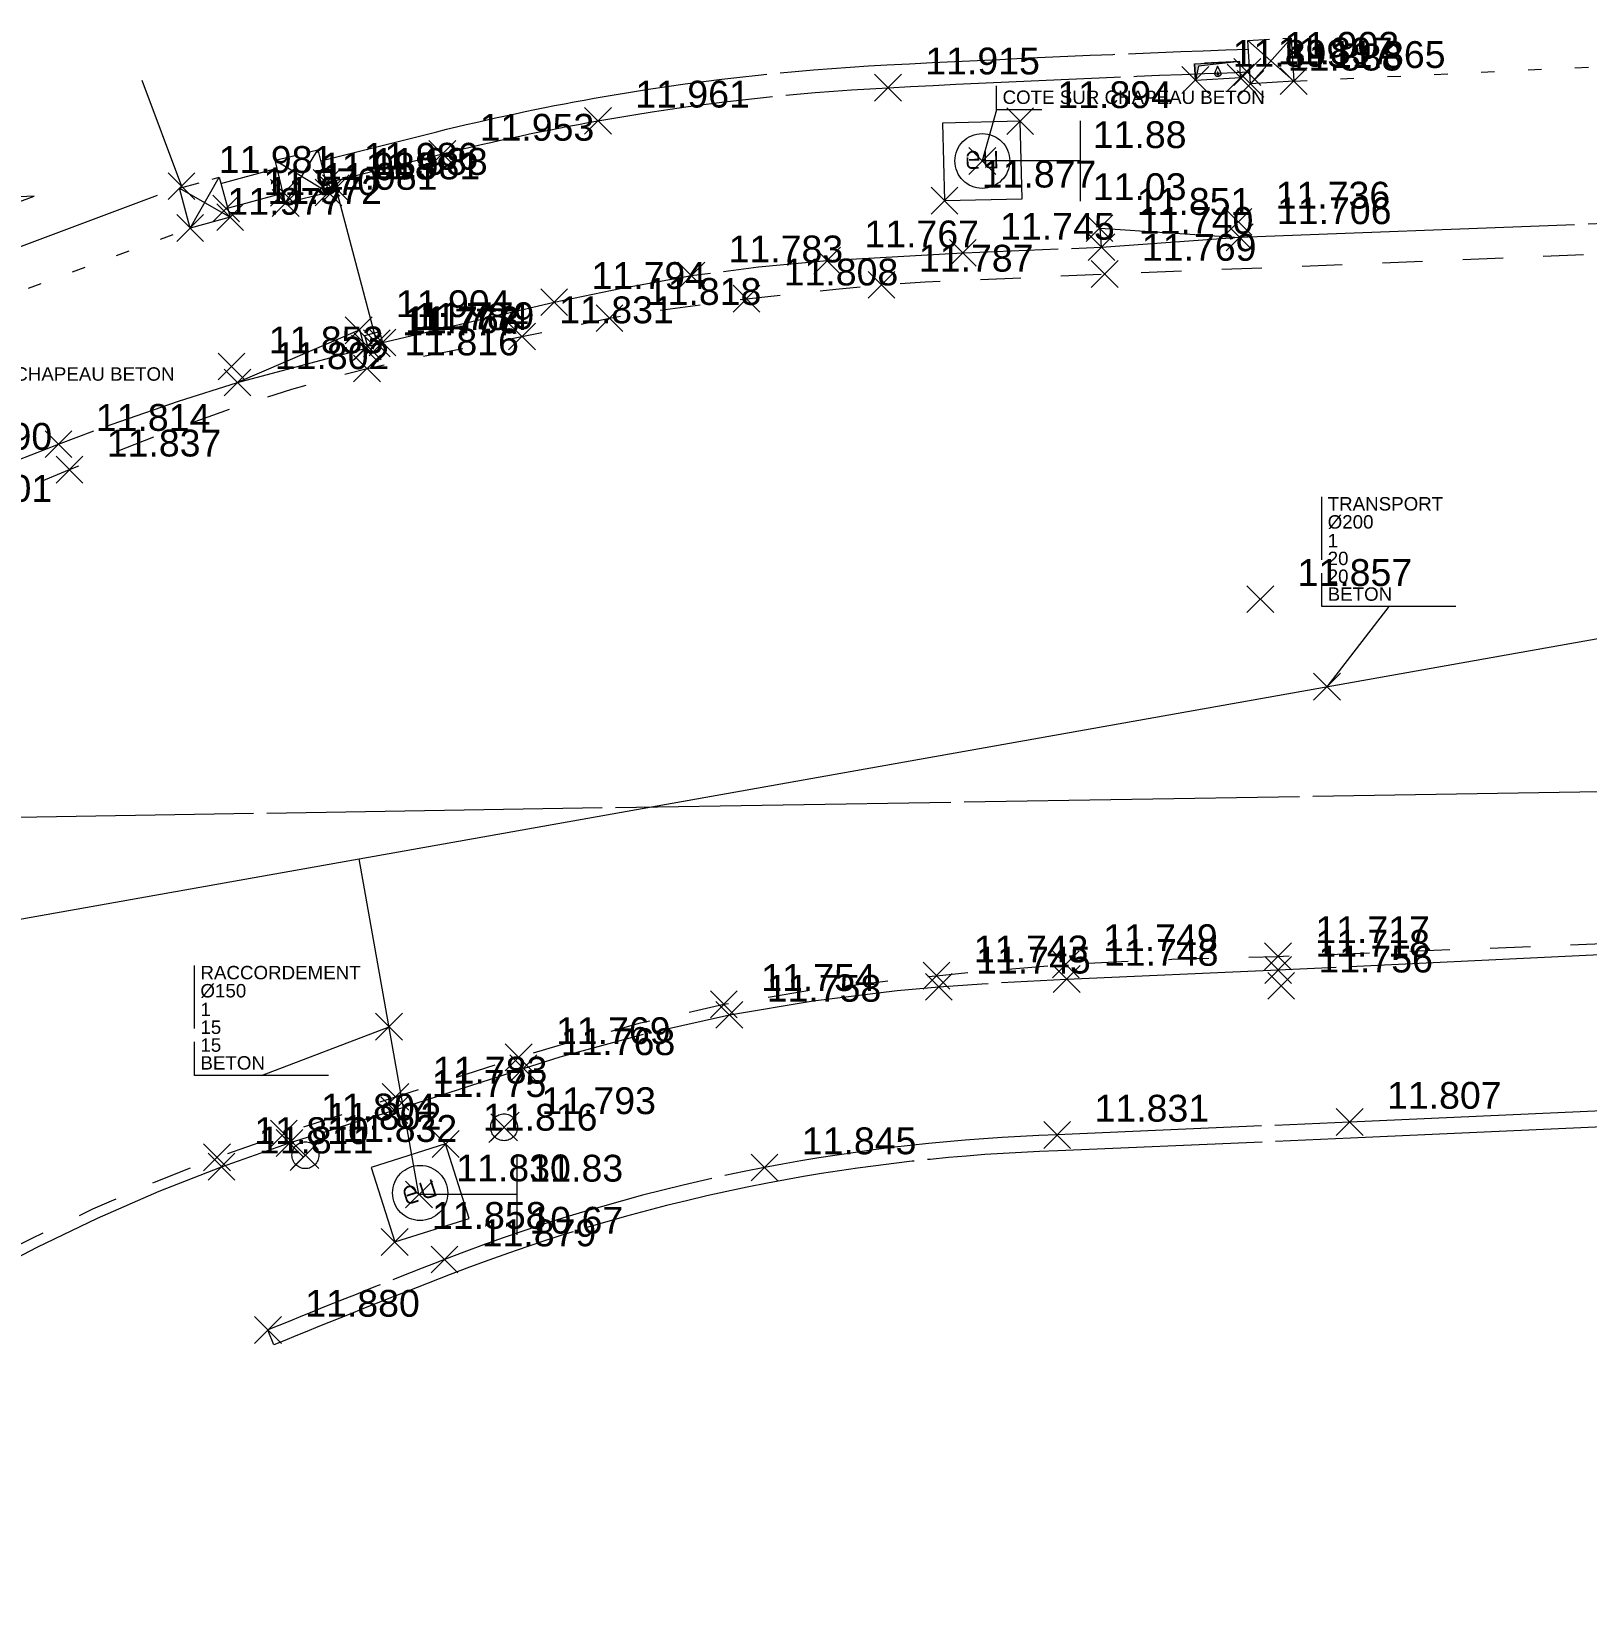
# Model space of a CAD drawing. Header units: metres. Extents: x 1224602 to 1224842, y 7187490 to 7187733.
# Drawn here: x 1224660.66 to 1224672.25, y 7187587.84 to 7187599.58 of the extents above; entities that cross this region are included whole.
import ezdxf
from ezdxf.enums import TextEntityAlignment as Align

# ---------------------------------------------------------------- set-up
doc = ezdxf.new("R2010")
doc.units = ezdxf.units.M
doc.header["$PDMODE"] = 3
doc.header["$PDSIZE"] = 0.1
for name, pattern in [('LL_0822', [2.5, 2.5, 0]), ('LL_0824', [0.35, 0.1, -0.25]), ('LL_0829', [0.6, 0.3, -0.3]), ('SL_1146', [2.5, 2.5, 0]), ('Socle_Continu', [2.5, 2.5, 0]), ('YL_2901', [2.5, 2.5, 0])]:
    doc.linetypes.add(name, pattern=pattern)
for name, color, linetype, lineweight in [('CLOTU_SCS', 212, 'Socle_Continu', 13), ('EAUPO_SCS', 140, 'Socle_Continu', 13), ('GAZFL_SCS', 40, 'Socle_Continu', 13), ('SIGTA_SCI', 7, 'Socle_Continu', 13), ('SIGTO_SCI', 255, 'Socle_Continu', 13), ('VOIRI_SCS', 7, 'Socle_Continu', 13)]:
    doc.layers.add(name, color=color, linetype=linetype, lineweight=lineweight)
for name, color, linetype, lineweight, true_color in [('EAUPL_SCS', 5, 'Socle_Continu', 13, 0x0000ff), ('EAUUS_PSI', 7, 'Socle_Continu', 13, 0x7f3f00), ('EAUUS_SCI', 7, 'Socle_Continu', 13, 0x7f3f00), ('EAUUS_SCS', 7, 'Socle_Continu', 13, 0x7f3f00), ('EAUUS_SCT', 7, 'Socle_Continu', 13, 0x7f3f00), ('SIGTS_PSS', 7, 'Socle_Continu', 13, 0x9966cc)]:
    doc.layers.add(name, color=color, linetype=linetype, lineweight=lineweight, true_color=true_color)
doc.styles.add('Reseaux', font='arial.ttf')
doc.styles.get("Standard").update_dxf_attribs({"font": 'arial.ttf'})
doc.styles.add('Style_2', font='WINGDNG3.TTF')
doc.linetypes.add('BL_0068', pattern='A,0.508,-0.254,["}",Style_2,S=0.254,R=0,X=-0.2,Y=-0.12],0.254', length=1.016)
doc.linetypes.add('CL_0181', pattern='A,3,-0.15,0.4,-0.381,["eu",Standard,S=0.254,R=0,X=-0.2,Y=-0.1],-0.381,0.4,-0.15', length=4.862)

# ---------------------------------------------------------------- blocks, each defined once
blk = doc.blocks.new('YP_1521')
at = {"layer": 'SIGTO_SCI', "color": 7, "linetype": 'Socle_Continu'}
blk.add_point((0, 0), dxfattribs=at)
at = {"layer": 'SIGTA_SCI', "linetype": 'Socle_Continu'}
blk.add_attdef('ALT', (0.278, 0.099), '', height=0.2, dxfattribs=at)
at = {"layer": 'SIGTA_SCI', "linetype": 'Socle_Continu', "flags": 9}
blk.add_attdef('CALQUE_ALT', (1.69, -1.18), '', height=0.2, dxfattribs=at)
at = {"layer": 'SIGTO_SCI', "linetype": 'Socle_Continu', "flags": 9}
for tag, p in [('ID', (1.69, 0.105)), ('NATURE', (1.69, -0.216)), ('FAMILLE', (1.69, -0.538)), ('CALQUE', (1.69, -0.859)), ('PCRS', (1.69, -1.823))]:
    blk.add_attdef(tag, p, '', height=0.2, dxfattribs=at)
blk = doc.blocks.new('AP_0001')
at = {"layer": 'EAUPO_SCS', "linetype": 'Socle_Continu'}
blk.add_line((0.113, 0.113), (-0.113, -0.113), dxfattribs=at)
blk.add_circle((0, 0), 0.1, dxfattribs=at)
at = {"layer": 'EAUPO_SCS', "linetype": 'Socle_Continu', "flags": 9}
for tag, p in [('ID', (0.809, 0.507)), ('NATURE', (0.809, 0.186)), ('FAMILLE', (0.809, -0.135)), ('CALQUE', (0.809, -0.456)), ('PCRS', (0.809, -0.778))]:
    blk.add_attdef(tag, p, '', height=0.2, dxfattribs=at)
blk = doc.blocks.new('CP_0163')
at = {"layer": 'EAUUS_SCS', "linetype": 'Socle_Continu'}
blk.add_lwpolyline([(0, 0), (1, 0), (1, 1), (0, 1)], close=True, dxfattribs=at)
at = {"layer": 'EAUUS_SCS', "linetype": 'Socle_Continu', "const_width": 0.0235, "flags": 128}
for points in [[(0.45, 0.412), (0.362, 0.412, -0.405328), (0.31, 0.465), (0.31, 0.553, -0.999132), (0.45, 0.553), (0.45, 0.518), (0.327, 0.518)], [(0.538, 0.624), (0.538, 0.474, 0.410802), (0.6, 0.412), (0.679, 0.412), (0.679, 0.624)]]:
    blk.add_lwpolyline(points, format="xyb", dxfattribs=at)
at = {"layer": 'EAUUS_SCS', "linetype": 'Socle_Continu'}
blk.add_circle((0.5, 0.5), 0.353, dxfattribs=at)
at = {"layer": 'EAUUS_SCS', "linetype": 'Socle_Continu', "flags": 9}
for tag, p in [('ID', (1.381, 1.06)), ('NATURE', (1.381, 0.739)), ('FAMILLE', (1.381, 0.417)), ('CALQUE', (1.381, 0.096)), ('PCRS', (1.381, -0.225)), ('TYPE', (1.381, -0.546))]:
    blk.add_attdef(tag, p, '', height=0.2, dxfattribs=at)
blk = doc.blocks.new('LP_0842')
at = {"layer": 'VOIRI_SCS', "linetype": 'Socle_Continu', "flags": 128}
blk.add_lwpolyline([(1, 0), (1, 0.5), (0, 0)], dxfattribs=at)
at = {"layer": 'VOIRI_SCS', "linetype": 'Socle_Continu', "flags": 9}
for tag, p in [('ID', (1.488, 0.614)), ('NATURE', (1.488, 0.292)), ('FAMILLE', (1.488, -0.029)), ('CALQUE', (1.488, -0.35)), ('PCRS', (1.488, -0.672))]:
    blk.add_attdef(tag, p, '', height=0.2, dxfattribs=at)
blk = doc.blocks.new('BP_0091')
at = {"layer": 'EAUPL_SCS', "linetype": 'Socle_Continu'}
h = blk.add_hatch(color=256, dxfattribs=at)
h.dxf.hatch_style = 1
h.paths.add_polyline_path([(0.094, 0), (0.906, 0, 0.388383)])
blk.add_line((0.906, 0), (0.094, 0), dxfattribs=at)
at = {"layer": 'EAUPL_SCS', "linetype": 'Socle_Continu', "flags": 128}
blk.add_lwpolyline([(0, 0), (0, 0.505), (1, 0.505), (1, 0)], close=True, dxfattribs=at)
at = {"layer": 'EAUPL_SCS', "linetype": 'Socle_Continu'}
blk.add_arc((0.5, -0.444), 0.602, 47.54938, 132.45062, dxfattribs=at)
at = {"layer": 'EAUPL_SCS', "linetype": 'Socle_Continu', "flags": 9}
for tag, p in [('NATURE', (1.448, 0.587)), ('ID', (1.448, 0.909)), ('CALQUE', (1.448, -0.055)), ('FAMILLE', (1.448, 0.266)), ('PCRS', (1.448, -0.377))]:
    blk.add_attdef(tag, p, '', height=0.2, dxfattribs=at)
blk = doc.blocks.new('LP_0841')
at = {"layer": 'VOIRI_SCS', "linetype": 'Socle_Continu', "flags": 128}
blk.add_lwpolyline([(0, 0), (0, 0.5), (1, 0)], dxfattribs=at)
at = {"layer": 'VOIRI_SCS', "linetype": 'Socle_Continu', "flags": 9}
for tag, p in [('ID', (1.428, 0.548)), ('NATURE', (1.428, 0.227)), ('FAMILLE', (1.428, -0.095)), ('CALQUE', (1.428, -0.416)), ('PCRS', (1.428, -0.737))]:
    blk.add_attdef(tag, p, '', height=0.2, dxfattribs=at)
blk = doc.blocks.new('SP_1162')
at = {"layer": 'CLOTU_SCS', "linetype": 'Socle_Continu'}
for p, q in [((0, 0), (1, 1)), ((0, 1), (1, 0))]:
    blk.add_line(p, q, dxfattribs=at)
at = {"layer": 'CLOTU_SCS', "linetype": 'Socle_Continu', "flags": 128}
blk.add_lwpolyline([(1, 0), (0, 0), (0, 1), (1, 1)], close=True, dxfattribs=at)
at = {"layer": 'CLOTU_SCS', "linetype": 'Socle_Continu', "flags": 9}
for tag, p in [('ID', (1.089, 0.299)), ('NATURE', (1.089, -0.022)), ('FAMILLE', (1.089, -0.344)), ('CALQUE', (1.089, -0.665)), ('PCRS', (1.089, -0.986))]:
    blk.add_attdef(tag, p, '', height=0.2, dxfattribs=at)
blk = doc.blocks.new('SP_1161')
at = {"layer": 'CLOTU_SCS', "linetype": 'Socle_Continu'}
for p, q in [((0, 0), (0, 0.2745)), ((1, 0.2745), (1, 0)), ((0.5, 0.1545), (0.3438, 0.103)), ((0.6563, 0.103), (0.5, 0.1545)), ((0.3438, 0.103), (0.6563, 0.103)), ((0.0625, 0), (0.9375, 0))]:
    blk.add_line(p, q, dxfattribs=at)
at = {"layer": 'CLOTU_SCS', "linetype": 'Socle_Continu', "flags": 9}
for tag, p in [('ID', (1.3598, 0.3853)), ('NATURE', (1.3598, 0.0641)), ('FAMILLE', (1.3598, -0.2572)), ('CALQUE', (1.3598, -0.5785)), ('PCRS', (1.3598, -0.8998))]:
    blk.add_attdef(tag, p, '', height=0.2, dxfattribs=at)
blk = doc.blocks.new('JP_0703')
at = {"layer": 'GAZFL_SCS', "linetype": 'Socle_Continu'}
blk.add_hatch(color=256, dxfattribs=at).paths.add_polyline_path([(0, 0), (0, 0.359), (1, 0.359), (0.088, 0.3)])
h = blk.add_hatch(color=256, dxfattribs=at)
edge = h.paths.add_edge_path()
edge.add_line((0.505, 0.179), (0.471, 0.106))
edge.add_line((0.471, 0.106), (0.471, 0.096))
edge.add_ellipse((0.505, 0.099), major_axis=(-0.0336, 0), ratio=0.758629, start_angle=5.446, end_angle=174.554)
edge.add_line((0.538, 0.096), (0.538, 0.106))
edge.add_line((0.538, 0.106), (0.505, 0.179))
at = {"layer": 'GAZFL_SCS', "linetype": 'Socle_Continu', "flags": 128}
blk.add_lwpolyline([(0, 0.359), (0, 0), (1, 0), (1, 0.359)], close=True, dxfattribs=at)
at = {"layer": 'GAZFL_SCS', "linetype": 'Socle_Continu'}
blk.add_lwpolyline([(0, 0), (0, 0.359), (1, 0.359), (0.088, 0.3)], close=True, dxfattribs=at)
blk.add_lwpolyline([(0.578, 0.106), (0.578, 0.124), (0.505, 0.281), (0.432, 0.124), (0.432, 0.106, 0.066358), (0.436, 0.095, 0.1059), (0.452, 0.076, 0.086348), (0.476, 0.064, 0.076263), (0.505, 0.059, 0.076263), (0.534, 0.064, 0.086348), (0.557, 0.076, 0.1059), (0.574, 0.095, 0.066358)], format="xyb", close=True, dxfattribs=at)
at = {"layer": 'GAZFL_SCS', "linetype": 'Socle_Continu', "flags": 9}
for tag, p in [('ID', (1.013, 0.696)), ('NATURE', (1.013, 0.374)), ('FAMILLE', (1.013, 0.053)), ('CALQUE', (1.013, -0.268)), ('PCRS', (1.013, -0.589))]:
    blk.add_attdef(tag, p, '', height=0.2, dxfattribs=at)
blk = doc.blocks.new('*U80')
at = {"layer": 'EAUUS_SCI', "linetype": 'Socle_Continu'}
blk.add_line((0.922, 1.194), (0, 0), dxfattribs=at)
at = {"layer": 'EAUUS_SCI', "linetype": 'Socle_Continu', "flags": 128}
blk.add_lwpolyline([(1.922, 1.194), (-0.078, 1.194), (-0.078, 2.832)], dxfattribs=at)
at = {"layer": 'EAUUS_SCI', "linetype": 'Socle_Continu'}
blk.add_point((0, 0), dxfattribs=at)
for tag, p in [('TYPE', (0.011, 2.627)), ('DIAM', (0.011, 2.357)), ('NBR', (0.011, 2.078)), ('LARG', (0.011, 1.813)), ('HAUT', (0.011, 1.547)), ('MATER', (0.011, 1.281))]:
    blk.add_attdef(tag, p, '', height=0.2, dxfattribs=at)
at = {"layer": 'EAUUS_SCI', "linetype": 'Socle_Continu', "flags": 9}
for tag, p in [('ID', (2.47, 1.418)), ('NATURE', (2.47, 1.097)), ('FAMILLE', (2.47, 0.776)), ('CALQUE', (2.47, 0.454))]:
    blk.add_attdef(tag, p, '', height=0.2, dxfattribs=at)
blk = doc.blocks.new('*U69')
at = {"layer": 'EAUUS_SCI', "linetype": 'Socle_Continu'}
blk.add_line((0.872, 1.135), (0, 0), dxfattribs=at)
at = {"layer": 'EAUUS_SCI', "linetype": 'Socle_Continu', "flags": 128}
blk.add_lwpolyline([(1.545, 1.135), (0.872, 1.135), (0.872, 1.492)], dxfattribs=at)
at = {"layer": 'EAUUS_SCI', "linetype": 'Socle_Continu'}
blk.add_point((0, 0), dxfattribs=at)
blk.add_attdef('TXT', (0.96, 1.222), '', height=0.2, dxfattribs=at)
at = {"layer": 'EAUUS_SCI', "linetype": 'Socle_Continu', "flags": 9}
for tag, p in [('ID', (1.967, 0.144)), ('NATURE', (1.967, -0.177)), ('FAMILLE', (1.967, -0.499)), ('CALQUE', (1.967, -0.82)), ('PCRS', (1.967, -1.141))]:
    blk.add_attdef(tag, p, '', height=0.2, dxfattribs=at)
blk = doc.blocks.new('CP_2101')
at = {"layer": 'EAUUS_PSI', "linetype": 'Socle_Continu'}
blk.add_line((0.733, 0), (0, 0), dxfattribs=at)
at = {"layer": 'EAUUS_PSI', "linetype": 'Socle_Continu', "flags": 128}
blk.add_lwpolyline([(0.733, -0.3), (0.733, 0.3)], dxfattribs=at)
at = {"layer": 'EAUUS_PSI', "linetype": 'Socle_Continu'}
blk.add_point((0, 0), dxfattribs=at)
at = {"layer": 'EAUUS_PSI', "linetype": 'Socle_Continu', "style": 'Reseaux', "flags": 9}
for tag, p in [('ID', (2.525, 0.541)), ('NATURE', (2.525, 0.22))]:
    blk.add_attdef(tag, p, '', height=0.2, dxfattribs=at)
at = {"layer": 'EAUUS_PSI', "linetype": 'Socle_Continu'}
for tag, p in [('TAMPON', (0.824, 0.196)), ('RADIER', (0.824, -0.192))]:
    blk.add_attdef(tag, text='', height=0.2, dxfattribs=at).set_placement(p, align=Align.MIDDLE_LEFT)
at = {"layer": 'EAUUS_PSI', "linetype": 'Socle_Continu', "flags": 9}
for tag, p in [('FAMILLE', (2.525, -0.101)), ('CALQUE', (2.525, -0.423))]:
    blk.add_attdef(tag, p, '', height=0.2, dxfattribs=at)
blk = doc.blocks.new('*U70')
at = {"layer": 'EAUUS_SCI', "linetype": 'Socle_Continu'}
blk.add_line((0.214, 0.763), (0, 0), dxfattribs=at)
at = {"layer": 'EAUUS_SCI', "linetype": 'Socle_Continu', "flags": 128}
blk.add_lwpolyline([(0.887, 0.763), (0.214, 0.763), (0.214, 1.12)], dxfattribs=at)
at = {"layer": 'EAUUS_SCI', "linetype": 'Socle_Continu'}
blk.add_point((0, 0), dxfattribs=at)
blk.add_attdef('TXT', (0.302, 0.85), '', height=0.2, dxfattribs=at)
at = {"layer": 'EAUUS_SCI', "linetype": 'Socle_Continu', "flags": 9}
for tag, p in [('ID', (1.967, 0.144)), ('NATURE', (1.967, -0.177)), ('FAMILLE', (1.967, -0.499)), ('CALQUE', (1.967, -0.82)), ('PCRS', (1.967, -1.141))]:
    blk.add_attdef(tag, p, '', height=0.2, dxfattribs=at)
blk = doc.blocks.new('*U71')
at = {"layer": 'EAUUS_SCI', "linetype": 'Socle_Continu'}
blk.add_line((-1.902, -0.727), (0, 0), dxfattribs=at)
at = {"layer": 'EAUUS_SCI', "linetype": 'Socle_Continu', "flags": 128}
blk.add_lwpolyline([(-0.902, -0.727), (-2.902, -0.727), (-2.902, 0.911)], dxfattribs=at)
at = {"layer": 'EAUUS_SCI', "linetype": 'Socle_Continu'}
blk.add_point((0, 0), dxfattribs=at)
at = {"layer": 'EAUUS_SCI', "linetype": 'Socle_Continu', "flags": 9}
for tag, p in [('ID', (2.47, 1.418)), ('NATURE', (2.47, 1.097)), ('FAMILLE', (2.47, 0.776)), ('CALQUE', (2.47, 0.454))]:
    blk.add_attdef(tag, p, '', height=0.2, dxfattribs=at)
at = {"layer": 'EAUUS_SCI', "linetype": 'Socle_Continu'}
for tag, p in [('TYPE', (-2.813, 0.706)), ('DIAM', (-2.813, 0.436)), ('NBR', (-2.813, 0.157)), ('LARG', (-2.813, -0.108)), ('HAUT', (-2.813, -0.374)), ('MATER', (-2.813, -0.64))]:
    blk.add_attdef(tag, p, '', height=0.2, dxfattribs=at)
blk = doc.blocks.new('*U58')
at = {"layer": 'EAUUS_PSI', "linetype": 'Socle_Continu'}
blk.add_line((0.733, 0), (0, 0), dxfattribs=at)
at = {"layer": 'EAUUS_PSI', "linetype": 'Socle_Continu', "flags": 128}
blk.add_lwpolyline([(0.733, -0.3), (0.733, 0.3)], dxfattribs=at)
at = {"layer": 'EAUUS_PSI', "linetype": 'Socle_Continu'}
blk.add_point((0, 0), dxfattribs=at)
at = {"layer": 'EAUUS_PSI', "linetype": 'Socle_Continu', "style": 'Reseaux', "flags": 9}
for tag, p in [('ID', (2.525, 0.541)), ('NATURE', (2.525, 0.22))]:
    blk.add_attdef(tag, p, '', height=0.2, dxfattribs=at)
at = {"layer": 'EAUUS_PSI', "linetype": 'Socle_Continu'}
for tag, p in [('TAMPON', (0.824, 0.196)), ('RADIER', (0.824, -0.192))]:
    blk.add_attdef(tag, text='', height=0.2, dxfattribs=at).set_placement(p, align=Align.MIDDLE_LEFT)
at = {"layer": 'EAUUS_PSI', "linetype": 'Socle_Continu', "flags": 9}
for tag, p in [('FAMILLE', (2.525, -0.101)), ('CALQUE', (2.525, -0.423))]:
    blk.add_attdef(tag, p, '', height=0.2, dxfattribs=at)

msp = doc.modelspace()

# ---------------------------------------------------------------- linework, layer by layer
at = {"layer": 'CLOTU_SCS', "linetype": 'SL_1146', "flags": 128}
for points in [[(1224663.681, 7187598.836, -0.016929), (1224664.853, 7187599.085, -0.031096), (1224667.037, 7187599.334, -0.003787), (1224669.733, 7187599.452, -0.003766)], [(1224663.722, 7187598.671, -0.016929), (1224664.882, 7187598.917, -0.031096), (1224667.045, 7187599.164, -0.003793), (1224669.743, 7187599.282)], [(1224680.221, 7187591.832), (1224677.027, 7187591.639), (1224673.973, 7187591.488), (1224670.494, 7187591.334), (1224668.312, 7187591.239, 0.039878), (1224666.146, 7187590.998, 0.044944), (1224663.78, 7187590.317, 0.004781), (1224662.466, 7187589.793), (1224662.421, 7187589.904)], [(1224668.307, 7187591.358, 0.039739), (1224666.124, 7187591.115, 0.044944), (1224663.737, 7187590.429, 0.004781), (1224662.421, 7187589.904)]]:
    msp.add_lwpolyline(points, format="xyb", dxfattribs=at)
for points in [[(1224662.816, 7187598.62), (1224663.681, 7187598.836)], [(1224662.857, 7187598.455), (1224663.722, 7187598.671)], [(1224662.07, 7187598.45), (1224662.489, 7187598.564)], [(1224662.11, 7187598.264), (1224662.539, 7187598.381)], [(1224680.217, 7187591.952), (1224677.02, 7187591.758), (1224673.968, 7187591.608), (1224670.488, 7187591.454), (1224668.307, 7187591.358)]]:
    msp.add_lwpolyline(points, dxfattribs=at)
at = {"layer": 'EAUPL_SCS', "linetype": 'BL_0068', "flags": 128}
msp.add_lwpolyline([(1224662.927, 7187598.415), (1224663.233, 7187597.259)], dxfattribs=at)
at = {"layer": 'EAUUS_SCT', "linetype": 'CL_0181', "flags": 128}
for points in [[(1224656.32, 7187592.21), (1224684.316, 7187597.188)], [(1224663.547, 7187590.914), (1224663.102, 7187593.416)]]:
    msp.add_lwpolyline(points, dxfattribs=at)
at = {"layer": 'SIGTS_PSS', "linetype": 'YL_2901', "flags": 128}
msp.add_lwpolyline([(1224634.276, 7187497.942), (1224637.589, 7187551.832), (1224655.154, 7187593.64), (1224718.643, 7187594.665)], dxfattribs=at)
at = {"layer": 'VOIRI_SCS', "linetype": 'LL_0824', "flags": 128}
for points in [[(1224670.07, 7187599.213), (1224672.622, 7187599.335)], [(1224658.995, 7187597.062), (1224661.841, 7187598.118)]]:
    msp.add_lwpolyline(points, dxfattribs=at)
at = {"layer": 'VOIRI_SCS', "linetype": 'LL_0829', "flags": 128}
for points in [[(1224626.147, 7187507.126), (1224626.521, 7187507.169), (1224627.563, 7187507.319), (1224628.544, 7187507.585), (1224628.972, 7187507.797), (1224629.408, 7187508.107), (1224629.818, 7187508.435), (1224630.152, 7187508.77), (1224630.681, 7187509.335), (1224631.353, 7187510.085, 0.02522), (1224632.919, 7187512.078, 0.014512), (1224634.564, 7187514.555, 0.098052), (1224635.533, 7187517.116, 0.026815), (1224635.739, 7187518.935), (1224635.913, 7187521.882), (1224636.099, 7187525.273), (1224636.469, 7187532.058), (1224636.644, 7187535.205), (1224636.808, 7187538.367), (1224636.86, 7187539.359), (1224637.201, 7187545.57), (1224637.271, 7187546.685, -0.038044), (1224637.467, 7187549.194, -0.007798), (1224637.904, 7187551.747, -0.018751), (1224638.369, 7187553.8, -0.001515), (1224638.884, 7187555.711), (1224639.154, 7187556.704), (1224639.434, 7187557.663), (1224640.566, 7187561.437), (1224641.354, 7187564.078), (1224641.646, 7187565.104), (1224642.436, 7187567.823), (1224643.405, 7187571.094), (1224644.888, 7187576.192), (1224646.09, 7187580.337), (1224646.548, 7187581.738), (1224646.796, 7187582.433), (1224647.064, 7187583.119), (1224647.367, 7187583.815), (1224647.698, 7187584.498), (1224648.051, 7187585.17), (1224648.428, 7187585.836), (1224648.818, 7187586.481), (1224649.228, 7187587.12), (1224649.658, 7187587.746), (1224650.106, 7187588.358), (1224650.505, 7187588.868), (1224650.919, 7187589.366), (1224651.347, 7187589.852), (1224651.789, 7187590.324), (1224652.127, 7187590.665), (1224652.247, 7187590.781), (1224652.718, 7187591.224), (1224653.199, 7187591.656), (1224653.688, 7187592.08), (1224654.488, 7187592.748), (1224654.897, 7187593.07), (1224655.294, 7187593.367), (1224655.314, 7187593.382), (1224655.741, 7187593.68), (1224656.176, 7187593.967), (1224656.619, 7187594.241), (1224657.069, 7187594.504), (1224657.537, 7187594.763), (1224658.011, 7187595.012), (1224658.49, 7187595.25), (1224658.861, 7187595.426), (1224658.973, 7187595.478), (1224659.951, 7187595.91), (1224660.941, 7187596.317), (1224661.764, 7187596.636), (1224662.18, 7187596.783), (1224662.599, 7187596.918), (1224663.023, 7187597.036), (1224663.16, 7187597.071), (1224663.451, 7187597.136), (1224663.883, 7187597.223), (1224664.315, 7187597.309), (1224664.968, 7187597.446), (1224665.147, 7187597.478), (1224665.989, 7187597.591), (1224666.655, 7187597.663), (1224666.997, 7187597.694), (1224667.322, 7187597.717), (1224668.66, 7187597.775), (1224672.782, 7187597.942), (1224678.914, 7187598.238), (1224682.01, 7187598.389), (1224683.1, 7187598.447), (1224689.8, 7187598.76)], [(1224644.078, 7187501.549), (1224644.034, 7187501.501), (1224643.744, 7187501.853), (1224643.4, 7187502.386), (1224642.906, 7187503.228, -0.027651), (1224642.139, 7187504.723, -0.022541), (1224641.356, 7187506.72, -0.043092), (1224640.786, 7187509.024, -0.028132), (1224640.574, 7187511.143, -0.024631), (1224640.583, 7187512.888), (1224641.255, 7187525.171), (1224641.628, 7187532.271), (1224641.993, 7187538.915), (1224642.31, 7187544.784, -0.030432), (1224642.672, 7187549.009, -0.025828), (1224643.388, 7187552.575, -0.008562), (1224643.682, 7187553.653), (1224645.116, 7187558.567), (1224647.474, 7187566.627), (1224649.683, 7187574.216), (1224651.163, 7187579.297), (1224651.544, 7187580.298), (1224651.945, 7187581.288), (1224652.158, 7187581.776), (1224652.383, 7187582.258), (1224652.622, 7187582.733), (1224652.877, 7187583.198), (1224653.155, 7187583.661), (1224653.451, 7187584.114), (1224653.761, 7187584.558), (1224654.086, 7187584.992), (1224654.422, 7187585.419), (1224654.768, 7187585.838), (1224655.48, 7187586.655), (1224655.822, 7187587.022), (1224656.176, 7187587.378), (1224656.54, 7187587.723), (1224656.915, 7187588.057), (1224657.299, 7187588.382), (1224657.693, 7187588.696), (1224658.094, 7187589), (1224658.137, 7187589.031), (1224658.504, 7187589.294), (1224658.92, 7187589.578), (1224659.345, 7187589.85), (1224659.777, 7187590.11), (1224660.215, 7187590.357), (1224660.662, 7187590.589), (1224661.115, 7187590.806), (1224661.575, 7187591.007), (1224662.041, 7187591.191), (1224662.539, 7187591.367), (1224662.704, 7187591.423), (1224663.372, 7187591.642), (1224664.291, 7187591.936), (1224664.586, 7187592.025), (1224665.2, 7187592.193), (1224665.821, 7187592.332), (1224666.454, 7187592.435), (1224667.092, 7187592.512), (1224667.407, 7187592.545), (1224667.731, 7187592.577), (1224668.371, 7187592.63), (1224669.161, 7187592.668), (1224669.953, 7187592.689), (1224673.106, 7187592.813), (1224674.4, 7187592.888), (1224680.497, 7187593.17), (1224681.064, 7187593.191), (1224682.086, 7187593.241), (1224682.09, 7187593.323), (1224684.143, 7187593.419), (1224685.151, 7187593.466), (1224697.274, 7187593.986), (1224699.248, 7187594.079), (1224702.348, 7187594.199), (1224703.565, 7187594.262), (1224708.929, 7187594.505), (1224709.755, 7187594.546), (1224709.931, 7187594.717)]]:
    msp.add_lwpolyline(points, format="xyb", dxfattribs=at)
at = {"layer": 'VOIRI_SCS', "linetype": 'LL_0822', "flags": 128}
for points in [[(1224669.667, 7187598.049), (1224672.762, 7187598.168), (1224673.786, 7187598.193), (1224677.872, 7187598.4), (1224678.906, 7187598.465), (1224681.989, 7187598.615), (1224683.033, 7187598.642)], [(1224663.275, 7187597.265), (1224664.556, 7187597.565), (1224665.06, 7187597.671), (1224665.567, 7187597.761), (1224665.578, 7187597.763), (1224666.078, 7187597.828), (1224666.591, 7187597.875), (1224667.603, 7187597.933), (1224667.614, 7187597.933), (1224668.637, 7187597.976), (1224669.667, 7187598.049)], [(1224654.383, 7187592.952), (1224655.004, 7187593.413), (1224655.633, 7187593.866), (1224656.276, 7187594.298), (1224656.605, 7187594.502), (1224656.94, 7187594.695), (1224657.844, 7187595.161), (1224658.756, 7187595.612), (1224659.598, 7187595.995), (1224660.452, 7187596.349), (1224660.859, 7187596.507), (1224661.317, 7187596.677), (1224661.754, 7187596.828), (1224662.194, 7187596.967), (1224663.144, 7187597.22)]]:
    msp.add_lwpolyline(points, dxfattribs=at)
msp.add_lwpolyline([(1224647.162, 7187498.596), (1224646.663, 7187498.828), (1224646.236, 7187499.121), (1224645.86, 7187499.464), (1224645.497, 7187499.852), (1224645.129, 7187500.244), (1224644.781, 7187500.628), (1224644.467, 7187501.042), (1224644.078, 7187501.549), (1224643.481, 7187502.422), (1224642.986, 7187503.255, -0.032483), (1224642.213, 7187504.765, -0.019871), (1224641.447, 7187506.749, -0.04358), (1224640.88, 7187509.051, -0.026917), (1224640.67, 7187511.128, -0.025481), (1224640.678, 7187512.874), (1224641.356, 7187525.176), (1224641.741, 7187532.291), (1224642.087, 7187538.898), (1224642.402, 7187544.764, -0.039951), (1224642.76, 7187548.994, -0.018811), (1224643.494, 7187552.584, -0.010668), (1224643.773, 7187553.63), (1224645.203, 7187558.561), (1224647.561, 7187566.605), (1224649.777, 7187574.205), (1224651.248, 7187579.269), (1224651.634, 7187580.271), (1224652.039, 7187581.263), (1224652.253, 7187581.752), (1224652.479, 7187582.236), (1224652.718, 7187582.712), (1224652.956, 7187583.152), (1224652.972, 7187583.181), (1224653.244, 7187583.64), (1224653.532, 7187584.09), (1224653.836, 7187584.531), (1224654.154, 7187584.962), (1224654.485, 7187585.384), (1224654.828, 7187585.797), (1224655.182, 7187586.2), (1224655.546, 7187586.594), (1224655.895, 7187586.954), (1224656.251, 7187587.305), (1224656.614, 7187587.648), (1224656.986, 7187587.982), (1224657.366, 7187588.307), (1224657.754, 7187588.622), (1224658.151, 7187588.927), (1224658.197, 7187588.962), (1224658.556, 7187589.223), (1224658.969, 7187589.508), (1224659.39, 7187589.781), (1224659.819, 7187590.042), (1224660.256, 7187590.289), (1224660.7, 7187590.521), (1224661.151, 7187590.738), (1224661.609, 7187590.938), (1224662.075, 7187591.121), (1224662.582, 7187591.298), (1224662.716, 7187591.341), (1224663.04, 7187591.442), (1224663.364, 7187591.542), (1224664.326, 7187591.854), (1224664.601, 7187591.939), (1224665.228, 7187592.111), (1224665.862, 7187592.253), (1224666.486, 7187592.358), (1224667.114, 7187592.434), (1224667.424, 7187592.462), (1224667.745, 7187592.485), (1224668.377, 7187592.52), (1224669.954, 7187592.588), (1224673.122, 7187592.741), (1224674.389, 7187592.78), (1224680.515, 7187593.068), (1224680.849, 7187593.082), (1224681.068, 7187593.105), (1224682.101, 7187593.145), (1224683.879, 7187593.218), (1224685.161, 7187593.277), (1224697.286, 7187593.798), (1224699.182, 7187593.881)], format="xyb", dxfattribs=at)

# ---------------------------------------------------------------- block references
at = {"layer": 'CLOTU_SCS', "color": 6, "linetype": 'Socle_Continu'}
for p, xscale, yscale, rotation in [((1224669.748, 7187599.193), 0.3227521650957211, 0.3227521650957211, 3.406178071794364), ((1224662.553, 7187598.304), 0.3285403287147403, 0.3285403287147403, 13.79032812732878), ((1224661.841, 7187598.118), 0.3084387787047205, 0.3084387787047205, 15.1783821041121)]:
    msp.add_blockref('SP_1162', p, dxfattribs=dict(at, xscale=xscale, yscale=yscale, rotation=rotation))
at = {"layer": 'CLOTU_SCS', "linetype": 'Socle_Continu', "xscale": 3.07135776289498, "yscale": 3.07135776289498, "rotation": 20.57356473002448}
msp.add_blockref('SP_1161', (1224658.901, 7187597.351), dxfattribs=at)
at = {"layer": 'EAUPL_SCS', "linetype": 'Socle_Continu', "xscale": 0.1136574260852864, "yscale": 0.17, "rotation": 15.26962066976412}
msp.add_blockref('BP_0091', (1224663.165, 7187597.235), dxfattribs=at)
at = {"layer": 'EAUPO_SCS', "linetype": 'Socle_Continu'}
for p in [(1224664.182, 7187591.415), (1224662.7, 7187591.207)]:
    msp.add_blockref('AP_0001', p, dxfattribs=at)
at = {"layer": 'EAUUS_PSI', "linetype": 'Socle_Continu'}
for name, p, values in [('CP_2101', (1224667.748, 7187598.618), {'TAMPON': '11.88', 'RADIER': '11.03'}), ('CP_2101', (1224659.289, 7187596.369), {'TAMPON': '11.90', 'RADIER': '11.01'}), ('*U58', (1224663.547, 7187590.914), {'TAMPON': '11.83', 'RADIER': '10.67'})]:
    msp.add_blockref(name, p, dxfattribs=at).add_auto_attribs(values)
at = {"layer": 'EAUUS_SCI', "linetype": 'Socle_Continu', "xscale": 0.5, "yscale": 0.5, "zscale": 0.5}
for name, p, values in [('*U70', (1224667.748, 7187598.618), {'TXT': 'COTE SUR CHAPEAU BETON'}), ('*U69', (1224659.289, 7187596.369), {'TXT': 'COTE SUR CHAPEAU BETON'}), ('*U80', (1224670.318, 7187594.699), {'TYPE': 'TRANSPORT', 'DIAM': 'Ø200', 'NBR': '1', 'LARG': '20', 'HAUT': '20', 'MATER': 'BETON'}), ('*U71', (1224663.324, 7187592.165), {'TYPE': 'RACCORDEMENT', 'DIAM': 'Ø150', 'NBR': '1', 'LARG': '15', 'HAUT': '15', 'MATER': 'BETON'})]:
    msp.add_blockref(name, p, dxfattribs=at).add_auto_attribs(values)
at = {"layer": 'EAUUS_SCS', "linetype": 'Socle_Continu'}
for p, xscale, yscale, rotation in [((1224667.466, 7187598.322), 0.5782813618584113, 0.5782813618584113, 1.38055754834419), ((1224663.366, 7187590.56), 0.5825058578110817, 0.5825058578110817, 17.56308894798767)]:
    msp.add_blockref('CP_0163', p, dxfattribs=dict(at, xscale=xscale, yscale=yscale, rotation=rotation))
at = {"layer": 'GAZFL_SCS', "linetype": 'Socle_Continu', "xscale": 0.3373575886789417, "yscale": 0.3373575886789417, "rotation": 3.042700000672357}
msp.add_blockref('JP_0703', (1224669.337, 7187599.221), dxfattribs=at)
at = {"layer": 'SIGTO_SCI', "linetype": 'Socle_Continu'}
ref = msp.add_blockref('YP_1521', (1224669.674, 7187599.239), dxfattribs=at)
ref.add_attrib('ALT', '11.897', (1224669.952, 7187599.338), dxfattribs={"layer": 'SIGTA_SCI', "linetype": 'Socle_Continu', "height": 0.2})
ref = msp.add_blockref('YP_1521', (1224669.724, 7187599.281), dxfattribs=at)
ref.add_attrib('ALT', '11.902', (1224670.002, 7187599.38), dxfattribs={"layer": 'SIGTA_SCI', "linetype": 'Socle_Continu', "height": 0.2})
ref = msp.add_blockref('YP_1521', (1224667.045, 7187599.164), dxfattribs=at)
ref.add_attrib('ALT', '11.915', (1224667.323, 7187599.263), dxfattribs={"layer": 'SIGTA_SCI', "linetype": 'Socle_Continu', "height": 0.2})
ref = msp.add_blockref('YP_1521', (1224669.337, 7187599.221), dxfattribs=at)
ref.add_attrib('ALT', '11.899', (1224669.615, 7187599.32), dxfattribs={"layer": 'SIGTA_SCI', "linetype": 'Socle_Continu', "height": 0.2})
ref = msp.add_blockref('YP_1521', (1224669.748, 7187599.193), dxfattribs=at)
ref.add_attrib('ALT', '11.888', (1224670.026, 7187599.292), dxfattribs={"layer": 'SIGTA_SCI', "linetype": 'Socle_Continu', "height": 0.2})
ref = msp.add_blockref('YP_1521', (1224670.07, 7187599.213), dxfattribs=at)
ref.add_attrib('ALT', '11.865', (1224670.348, 7187599.311), dxfattribs={"layer": 'SIGTA_SCI', "linetype": 'Socle_Continu', "height": 0.2})
ref = msp.add_blockref('YP_1521', (1224664.882, 7187598.917), dxfattribs=at)
ref.add_attrib('ALT', '11.961', (1224665.16, 7187599.016), dxfattribs={"layer": 'SIGTA_SCI', "linetype": 'Socle_Continu', "height": 0.2})
ref = msp.add_blockref('YP_1521', (1224668.03, 7187598.914), dxfattribs=at)
ref.add_attrib('ALT', '11.894', (1224668.308, 7187599.012), dxfattribs={"layer": 'SIGTA_SCI', "linetype": 'Socle_Continu', "height": 0.2})
ref = msp.add_blockref('YP_1521', (1224663.722, 7187598.671), dxfattribs=at)
ref.add_attrib('ALT', '11.953', (1224664, 7187598.769), dxfattribs={"layer": 'SIGTA_SCI', "linetype": 'Socle_Continu', "height": 0.2})
ref = msp.add_blockref('YP_1521', (1224661.777, 7187598.43), dxfattribs=at)
ref.add_attrib('ALT', '11.981', (1224662.054, 7187598.529), dxfattribs={"layer": 'SIGTA_SCI', "linetype": 'Socle_Continu', "height": 0.2})
ref = msp.add_blockref('YP_1521', (1224662.857, 7187598.455), dxfattribs=at)
ref.add_attrib('ALT', '11.986', (1224663.135, 7187598.553), dxfattribs={"layer": 'SIGTA_SCI', "linetype": 'Socle_Continu', "height": 0.2})
ref = msp.add_blockref('YP_1521', (1224662.927, 7187598.415), dxfattribs=at)
ref.add_attrib('ALT', '11.988', (1224663.205, 7187598.514), dxfattribs={"layer": 'SIGTA_SCI', "linetype": 'Socle_Continu', "height": 0.2})
ref = msp.add_blockref('YP_1521', (1224662.539, 7187598.381), dxfattribs=at)
ref.add_attrib('ALT', '11.988', (1224662.817, 7187598.48), dxfattribs={"layer": 'SIGTA_SCI', "linetype": 'Socle_Continu', "height": 0.2})
ref = msp.add_blockref('YP_1521', (1224662.553, 7187598.304), dxfattribs=at)
ref.add_attrib('ALT', '11.981', (1224662.831, 7187598.403), dxfattribs={"layer": 'SIGTA_SCI', "linetype": 'Socle_Continu', "height": 0.2})
ref = msp.add_blockref('YP_1521', (1224662.872, 7187598.383), dxfattribs=at)
ref.add_attrib('ALT', '11.981', (1224663.15, 7187598.481), dxfattribs={"layer": 'SIGTA_SCI', "linetype": 'Socle_Continu', "height": 0.2})
ref = msp.add_blockref('YP_1521', (1224667.466, 7187598.322), dxfattribs=at)
ref.add_attrib('ALT', '11.877', (1224667.744, 7187598.42), dxfattribs={"layer": 'SIGTA_SCI', "linetype": 'Socle_Continu', "height": 0.2})
ref = msp.add_blockref('YP_1521', (1224662.11, 7187598.264), dxfattribs=at)
ref.add_attrib('ALT', '11.970', (1224662.388, 7187598.363), dxfattribs={"layer": 'SIGTA_SCI', "linetype": 'Socle_Continu', "height": 0.2})
ref = msp.add_blockref('YP_1521', (1224662.139, 7187598.199), dxfattribs=at)
ref.add_attrib('ALT', '11.972', (1224662.417, 7187598.298), dxfattribs={"layer": 'SIGTA_SCI', "linetype": 'Socle_Continu', "height": 0.2})
ref = msp.add_blockref('YP_1521', (1224661.841, 7187598.118), dxfattribs=at)
ref.add_attrib('ALT', '11.977', (1224662.119, 7187598.217), dxfattribs={"layer": 'SIGTA_SCI', "linetype": 'Socle_Continu', "height": 0.2})
ref = msp.add_blockref('YP_1521', (1224668.622, 7187598.117), dxfattribs=at)
ref.add_attrib('ALT', '11.851', (1224668.9, 7187598.216), dxfattribs={"layer": 'SIGTA_SCI', "linetype": 'Socle_Continu', "height": 0.2})
ref = msp.add_blockref('YP_1521', (1224669.657, 7187598.164), dxfattribs=at)
ref.add_attrib('ALT', '11.736', (1224669.935, 7187598.263), dxfattribs={"layer": 'SIGTA_SCI', "linetype": 'Socle_Continu', "height": 0.2})
ref = msp.add_blockref('YP_1521', (1224669.667, 7187598.049), dxfattribs=at)
ref.add_attrib('ALT', '11.706', (1224669.945, 7187598.147), dxfattribs={"layer": 'SIGTA_SCI', "linetype": 'Socle_Continu', "height": 0.2})
ref = msp.add_blockref('YP_1521', (1224668.637, 7187597.976), dxfattribs=at)
ref.add_attrib('ALT', '11.740', (1224668.915, 7187598.075), dxfattribs={"layer": 'SIGTA_SCI', "linetype": 'Socle_Continu', "height": 0.2})
ref = msp.add_blockref('YP_1521', (1224666.591, 7187597.875), dxfattribs=at)
ref.add_attrib('ALT', '11.767', (1224666.869, 7187597.974), dxfattribs={"layer": 'SIGTA_SCI', "linetype": 'Socle_Continu', "height": 0.2})
ref = msp.add_blockref('YP_1521', (1224667.603, 7187597.933), dxfattribs=at)
ref.add_attrib('ALT', '11.745', (1224667.881, 7187598.031), dxfattribs={"layer": 'SIGTA_SCI', "linetype": 'Socle_Continu', "height": 0.2})
ref = msp.add_blockref('YP_1521', (1224665.578, 7187597.763), dxfattribs=at)
ref.add_attrib('ALT', '11.783', (1224665.856, 7187597.862), dxfattribs={"layer": 'SIGTA_SCI', "linetype": 'Socle_Continu', "height": 0.2})
ref = msp.add_blockref('YP_1521', (1224668.66, 7187597.775), dxfattribs=at)
ref.add_attrib('ALT', '11.769', (1224668.938, 7187597.874), dxfattribs={"layer": 'SIGTA_SCI', "linetype": 'Socle_Continu', "height": 0.2})
ref = msp.add_blockref('YP_1521', (1224665.989, 7187597.591), dxfattribs=at)
ref.add_attrib('ALT', '11.808', (1224666.267, 7187597.69), dxfattribs={"layer": 'SIGTA_SCI', "linetype": 'Socle_Continu', "height": 0.2})
ref = msp.add_blockref('YP_1521', (1224666.997, 7187597.694), dxfattribs=at)
ref.add_attrib('ALT', '11.787', (1224667.275, 7187597.793), dxfattribs={"layer": 'SIGTA_SCI', "linetype": 'Socle_Continu', "height": 0.2})
ref = msp.add_blockref('YP_1521', (1224664.556, 7187597.565), dxfattribs=at)
ref.add_attrib('ALT', '11.794', (1224664.834, 7187597.664), dxfattribs={"layer": 'SIGTA_SCI', "linetype": 'Socle_Continu', "height": 0.2})
ref = msp.add_blockref('YP_1521', (1224663.097, 7187597.355), dxfattribs=at)
ref.add_attrib('ALT', '11.904', (1224663.375, 7187597.454), dxfattribs={"layer": 'SIGTA_SCI', "linetype": 'Socle_Continu', "height": 0.2})
ref = msp.add_blockref('YP_1521', (1224664.968, 7187597.446), dxfattribs=at)
ref.add_attrib('ALT', '11.818', (1224665.246, 7187597.545), dxfattribs={"layer": 'SIGTA_SCI', "linetype": 'Socle_Continu', "height": 0.2})
ref = msp.add_blockref('YP_1521', (1224663.165, 7187597.235), dxfattribs=at)
ref.add_attrib('ALT', '11.768', (1224663.443, 7187597.334), dxfattribs={"layer": 'SIGTA_SCI', "linetype": 'Socle_Continu', "height": 0.2})
ref = msp.add_blockref('YP_1521', (1224663.233, 7187597.259), dxfattribs=at)
ref.add_attrib('ALT', '11.784', (1224663.511, 7187597.358), dxfattribs={"layer": 'SIGTA_SCI', "linetype": 'Socle_Continu', "height": 0.2})
ref = msp.add_blockref('YP_1521', (1224663.275, 7187597.265), dxfattribs=at)
ref.add_attrib('ALT', '11.779', (1224663.553, 7187597.364), dxfattribs={"layer": 'SIGTA_SCI', "linetype": 'Socle_Continu', "height": 0.2})
ref = msp.add_blockref('YP_1521', (1224664.315, 7187597.309), dxfattribs=at)
ref.add_attrib('ALT', '11.831', (1224664.593, 7187597.408), dxfattribs={"layer": 'SIGTA_SCI', "linetype": 'Socle_Continu', "height": 0.2})
ref = msp.add_blockref('YP_1521', (1224663.144, 7187597.22), dxfattribs=at)
ref.add_attrib('ALT', '11.777', (1224663.422, 7187597.318), dxfattribs={"layer": 'SIGTA_SCI', "linetype": 'Socle_Continu', "height": 0.2})
ref = msp.add_blockref('YP_1521', (1224662.149, 7187597.086), dxfattribs=at)
ref.add_attrib('ALT', '11.853', (1224662.427, 7187597.184), dxfattribs={"layer": 'SIGTA_SCI', "linetype": 'Socle_Continu', "height": 0.2})
ref = msp.add_blockref('YP_1521', (1224663.16, 7187597.071), dxfattribs=at)
ref.add_attrib('ALT', '11.816', (1224663.438, 7187597.169), dxfattribs={"layer": 'SIGTA_SCI', "linetype": 'Socle_Continu', "height": 0.2})
ref = msp.add_blockref('YP_1521', (1224662.194, 7187596.967), dxfattribs=at)
ref.add_attrib('ALT', '11.802', (1224662.472, 7187597.066), dxfattribs={"layer": 'SIGTA_SCI', "linetype": 'Socle_Continu', "height": 0.2})
ref = msp.add_blockref('YP_1521', (1224660.859, 7187596.507), dxfattribs=at)
ref.add_attrib('ALT', '11.814', (1224661.137, 7187596.606), dxfattribs={"layer": 'SIGTA_SCI', "linetype": 'Socle_Continu', "height": 0.2})
ref = msp.add_blockref('YP_1521', (1224660.941, 7187596.317), dxfattribs=at)
ref.add_attrib('ALT', '11.837', (1224661.219, 7187596.415), dxfattribs={"layer": 'SIGTA_SCI', "linetype": 'Socle_Continu', "height": 0.2})
ref = msp.add_blockref('YP_1521', (1224669.821, 7187595.351), dxfattribs=at)
ref.add_attrib('ALT', '11.857', (1224670.099, 7187595.45), dxfattribs={"layer": 'SIGTA_SCI', "linetype": 'Socle_Continu', "height": 0.2})
ref = msp.add_blockref('YP_1521', (1224669.953, 7187592.689), dxfattribs=at)
ref.add_attrib('ALT', '11.717', (1224670.231, 7187592.788), dxfattribs={"layer": 'SIGTA_SCI', "linetype": 'Socle_Continu', "height": 0.2})
ref = msp.add_blockref('YP_1521', (1224667.407, 7187592.545), dxfattribs=at)
ref.add_attrib('ALT', '11.743', (1224667.685, 7187592.644), dxfattribs={"layer": 'SIGTA_SCI', "linetype": 'Socle_Continu', "height": 0.2})
ref = msp.add_blockref('YP_1521', (1224668.371, 7187592.63), dxfattribs=at)
ref.add_attrib('ALT', '11.749', (1224668.649, 7187592.728), dxfattribs={"layer": 'SIGTA_SCI', "linetype": 'Socle_Continu', "height": 0.2})
ref = msp.add_blockref('YP_1521', (1224669.954, 7187592.588), dxfattribs=at)
ref.add_attrib('ALT', '11.718', (1224670.232, 7187592.687), dxfattribs={"layer": 'SIGTA_SCI', "linetype": 'Socle_Continu', "height": 0.2})
ref = msp.add_blockref('YP_1521', (1224667.424, 7187592.462), dxfattribs=at)
ref.add_attrib('ALT', '11.745', (1224667.702, 7187592.561), dxfattribs={"layer": 'SIGTA_SCI', "linetype": 'Socle_Continu', "height": 0.2})
ref = msp.add_blockref('YP_1521', (1224668.377, 7187592.52), dxfattribs=at)
ref.add_attrib('ALT', '11.748', (1224668.655, 7187592.619), dxfattribs={"layer": 'SIGTA_SCI', "linetype": 'Socle_Continu', "height": 0.2})
ref = msp.add_blockref('YP_1521', (1224669.977, 7187592.47), dxfattribs=at)
ref.add_attrib('ALT', '11.756', (1224670.254, 7187592.569), dxfattribs={"layer": 'SIGTA_SCI', "linetype": 'Socle_Continu', "height": 0.2})
ref = msp.add_blockref('YP_1521', (1224665.821, 7187592.332), dxfattribs=at)
ref.add_attrib('ALT', '11.754', (1224666.099, 7187592.431), dxfattribs={"layer": 'SIGTA_SCI', "linetype": 'Socle_Continu', "height": 0.2})
ref = msp.add_blockref('YP_1521', (1224665.862, 7187592.253), dxfattribs=at)
ref.add_attrib('ALT', '11.758', (1224666.14, 7187592.351), dxfattribs={"layer": 'SIGTA_SCI', "linetype": 'Socle_Continu', "height": 0.2})
ref = msp.add_blockref('YP_1521', (1224664.291, 7187591.936), dxfattribs=at)
ref.add_attrib('ALT', '11.769', (1224664.569, 7187592.035), dxfattribs={"layer": 'SIGTA_SCI', "linetype": 'Socle_Continu', "height": 0.2})
ref = msp.add_blockref('YP_1521', (1224664.326, 7187591.854), dxfattribs=at)
ref.add_attrib('ALT', '11.768', (1224664.604, 7187591.953), dxfattribs={"layer": 'SIGTA_SCI', "linetype": 'Socle_Continu', "height": 0.2})
ref = msp.add_blockref('YP_1521', (1224663.372, 7187591.642), dxfattribs=at)
ref.add_attrib('ALT', '11.783', (1224663.65, 7187591.741), dxfattribs={"layer": 'SIGTA_SCI', "linetype": 'Socle_Continu', "height": 0.2})
ref = msp.add_blockref('YP_1521', (1224663.364, 7187591.542), dxfattribs=at)
ref.add_attrib('ALT', '11.775', (1224663.642, 7187591.641), dxfattribs={"layer": 'SIGTA_SCI', "linetype": 'Socle_Continu', "height": 0.2})
ref = msp.add_blockref('YP_1521', (1224662.539, 7187591.367), dxfattribs=at)
ref.add_attrib('ALT', '11.804', (1224662.817, 7187591.466), dxfattribs={"layer": 'SIGTA_SCI', "linetype": 'Socle_Continu', "height": 0.2})
ref = msp.add_blockref('YP_1521', (1224664.182, 7187591.415), dxfattribs=at)
ref.add_attrib('ALT', '11.793', (1224664.46, 7187591.513), dxfattribs={"layer": 'SIGTA_SCI', "linetype": 'Socle_Continu', "height": 0.2})
ref = msp.add_blockref('YP_1521', (1224668.307, 7187591.358), dxfattribs=at)
ref.add_attrib('ALT', '11.831', (1224668.585, 7187591.457), dxfattribs={"layer": 'SIGTA_SCI', "linetype": 'Socle_Continu', "height": 0.2})
ref = msp.add_blockref('YP_1521', (1224670.488, 7187591.454), dxfattribs=at)
ref.add_attrib('ALT', '11.807', (1224670.766, 7187591.553), dxfattribs={"layer": 'SIGTA_SCI', "linetype": 'Socle_Continu', "height": 0.2})
ref = msp.add_blockref('YP_1521', (1224662.582, 7187591.298), dxfattribs=at)
ref.add_attrib('ALT', '11.802', (1224662.86, 7187591.397), dxfattribs={"layer": 'SIGTA_SCI', "linetype": 'Socle_Continu', "height": 0.2})
ref = msp.add_blockref('YP_1521', (1224663.746, 7187591.291), dxfattribs=at)
ref.add_attrib('ALT', '11.816', (1224664.024, 7187591.39), dxfattribs={"layer": 'SIGTA_SCI', "linetype": 'Socle_Continu', "height": 0.2})
ref = msp.add_blockref('YP_1521', (1224662.041, 7187591.191), dxfattribs=at)
ref.add_attrib('ALT', '11.810', (1224662.319, 7187591.29), dxfattribs={"layer": 'SIGTA_SCI', "linetype": 'Socle_Continu', "height": 0.2})
ref = msp.add_blockref('YP_1521', (1224662.075, 7187591.121), dxfattribs=at)
ref.add_attrib('ALT', '11.811', (1224662.353, 7187591.22), dxfattribs={"layer": 'SIGTA_SCI', "linetype": 'Socle_Continu', "height": 0.2})
ref = msp.add_blockref('YP_1521', (1224662.7, 7187591.207), dxfattribs=at)
ref.add_attrib('ALT', '11.832', (1224662.978, 7187591.306), dxfattribs={"layer": 'SIGTA_SCI', "linetype": 'Socle_Continu', "height": 0.2})
ref = msp.add_blockref('YP_1521', (1224666.124, 7187591.115), dxfattribs=at)
ref.add_attrib('ALT', '11.845', (1224666.402, 7187591.214), dxfattribs={"layer": 'SIGTA_SCI', "linetype": 'Socle_Continu', "height": 0.2})
ref = msp.add_blockref('YP_1521', (1224663.547, 7187590.914), dxfattribs=at)
ref.add_attrib('ALT', '11.830', (1224663.825, 7187591.012), dxfattribs={"layer": 'SIGTA_SCI', "linetype": 'Socle_Continu', "height": 0.2})
ref = msp.add_blockref('YP_1521', (1224663.366, 7187590.56), dxfattribs=at)
ref.add_attrib('ALT', '11.858', (1224663.644, 7187590.658), dxfattribs={"layer": 'SIGTA_SCI', "linetype": 'Socle_Continu', "height": 0.2})
ref = msp.add_blockref('YP_1521', (1224663.737, 7187590.429), dxfattribs=at)
ref.add_attrib('ALT', '11.879', (1224664.015, 7187590.528), dxfattribs={"layer": 'SIGTA_SCI', "linetype": 'Socle_Continu', "height": 0.2})
ref = msp.add_blockref('YP_1521', (1224662.421, 7187589.904), dxfattribs=at)
ref.add_attrib('ALT', '11.880', (1224662.699, 7187590.003), dxfattribs={"layer": 'SIGTA_SCI', "linetype": 'Socle_Continu', "height": 0.2})
at = {"layer": 'VOIRI_SCS', "linetype": 'Socle_Continu'}
for name, p, xscale, yscale, zscale, rotation in [('LP_0841', (1224668.637, 7187597.976), 1.0322, 0.2831631667768407, 2.44485214288683, 4.033513667460207), ('LP_0842', (1224662.194, 7187596.967), 0.9829, 0.28664403149398, 2.000000000193107, 14.90669832100114)]:
    msp.add_blockref(name, p, dxfattribs=dict(at, xscale=xscale, yscale=yscale, zscale=zscale, rotation=rotation))

doc.saveas('drawing.dxf')
